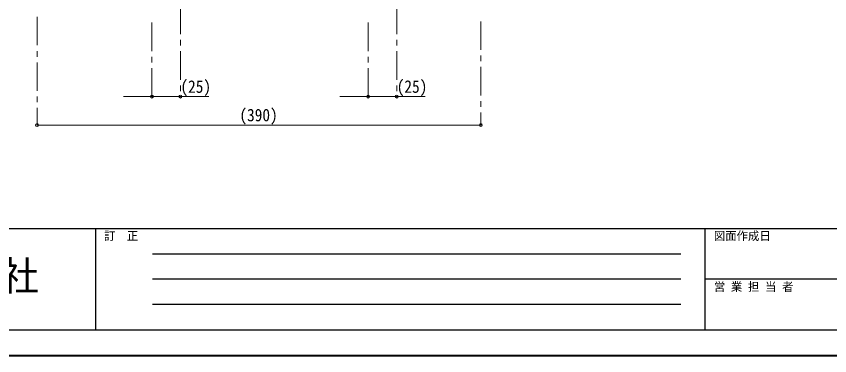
# Model space of a CAD drawing. Units: millimetres at full size, sheet at 1:5; details may follow other scales. Extents: x -1040 to 985, y -707 to 698.
# Drawn here: x -661 to 54, y -707 to -409 of the extents above; entities that cross this region are included whole.
import ezdxf
from ezdxf.enums import TextEntityAlignment as Align

# ---------------------------------------------------------------- set-up
doc = ezdxf.new("R2010")
doc.units = ezdxf.units.MM
doc.header["$LTSCALE"] = 5
doc.header["$PDMODE"] = 32
doc.header["$PDSIZE"] = 2.5
doc.linetypes.add('CHAIN1', pattern=[8, 5, -1, 1, -1])
doc.layers.add('0-0____1', color=7, linetype='Continuous', lineweight=18)
doc.styles.add('ＭＳ ゴシック', font='')
doc.styles.get('ＭＳ ゴシック').set_extended_font_data('MS Gothic')

msp = doc.modelspace()

# ---------------------------------------------------------------- linework, layer by layer
at = {"layer": '0-0____1', "color": 4, "linetype": 'CHAIN1', "lineweight": 9}
for p, q in [((-516.473, -400.259), (-516.473, -479.991)), ((-326.473, -400.259), (-326.473, -479.991)), ((-642.473, -409.991), (-642.473, -504.991)), ((-252.473, -413.991), (-252.473, -504.991)), ((-541.473, -414.991), (-541.473, -479.991)), ((-351.473, -414.991), (-351.473, -479.991))]:
    msp.add_line(p, q, dxfattribs=at)
at = {"layer": '0-0____1', "color": 4, "lineweight": 9}
for p, q in [((-491.473, -479.991), (-566.473, -479.991)), ((-301.473, -479.991), (-376.473, -479.991)), ((-642.473, -504.991), (-252.473, -504.991))]:
    msp.add_line(p, q, dxfattribs=at)
at = {"layer": '0-0____1', "color": 6, "lineweight": 25}
for p, q in [((-1017.473, -595.706), (962.527, -595.706)), ((-591.044, -595.706), (-591.044, -684.991)), ((-55.33, -684.991), (-55.33, -595.706)), ((-541.044, -618.027), (-76.759, -618.027)), ((-76.759, -640.349), (-541.044, -640.349)), ((962.527, -640.349), (-55.33, -640.349)), ((-76.759, -662.67), (-541.044, -662.67)), ((962.527, -684.991), (-1017.473, -684.991))]:
    msp.add_line(p, q, dxfattribs=at)
at = {"layer": '0-0____1', "color": 1, "lineweight": 40}
msp.add_line((985.027, -707.491), (-1039.973, -707.491), dxfattribs=at)
at = {"layer": '0-0____1', "color": 1}
for p in [(-541.473, -479.991), (-516.473, -479.991), (-351.473, -479.991), (-326.473, -479.991), (-642.473, -504.991), (-252.473, -504.991)]:
    msp.add_point(p, dxfattribs=at)

# ---------------------------------------------------------------- texts
at = {"layer": '0-0____1', "style": 'ＭＳ ゴシック'}
for s, height, width, p in [('(25)', 11, 0.9, (-516.473, -479.991)), ('(25)', 11, 0.9, (-326.473, -479.991)), ('(390)', 11, 0.9, (-464.661, -504.991)), ('工業株式会社', 25.66, 0.95, (-840.509, -657.849))]:
    msp.add_text(s, height=height, dxfattribs=dict(at, width=width)).set_placement(p, align=Align.BOTTOM_LEFT)
for s, p in [('訂\u3000正', (-583.544, -608.206)), ('図面作成日', (-47.83, -608.206)), ('営 業 担 当 者', (-47.83, -652.849))]:
    msp.add_text(s, height=7.331, dxfattribs=at).set_placement(p, align=Align.BOTTOM_LEFT)

doc.saveas('drawing.dxf')
